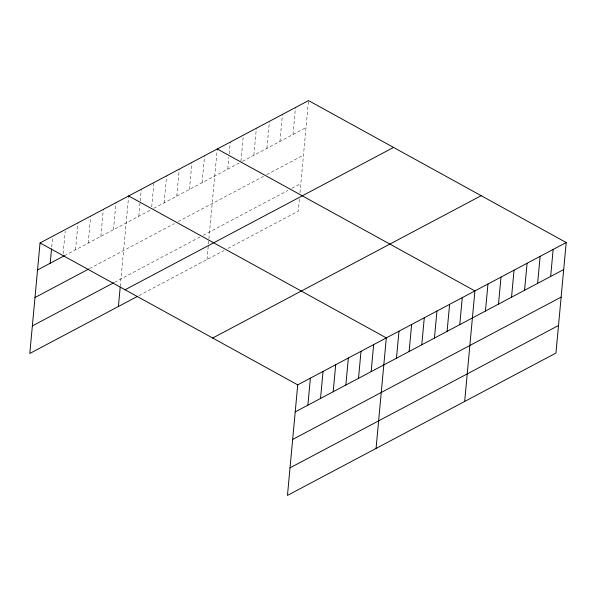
<?xml version="1.0" encoding="UTF-8"?>
<svg xmlns="http://www.w3.org/2000/svg" width="596" height="596" viewBox="0 0 596 596"><rect width="100%" height="100%" fill="white"/><g stroke="black" fill="none" stroke-linecap="round" stroke-linejoin="round"><path stroke-width="0.45" stroke-dasharray="2.98 2.23" d="M51.71 247.035L52.545 238.028M63.109 253.829L65.202 231.315M75.521 249.821L78.024 222.8M88.178 243.116L90.681 216.095M100.828 236.403L103.339 209.382M113.486 229.691L115.996 202.67M120.273 286.289L128.654 195.957M138.801 216.274L140.142 201.858M140.224 200.956L141.312 189.252M151.712 206.857L153.969 182.54M164.116 202.849L166.619 175.827M176.774 196.136L179.277 169.115M189.431 189.431L191.934 162.41M202.089 182.719L204.592 155.698M206.998 259.528L208.272 245.746M208.444 243.913L217.249 148.985M227.784 169.093L228.871 157.381M229.207 153.783L230.287 142.071M240.911 161.278L243.332 135.158M253.866 155.265L256.369 128.244M266.904 148.352L269.414 121.331M279.941 141.438L282.452 114.417M292.986 134.525L295.489 107.504M299.386 199.191L298.276 211.133L227.374 248.726M299.982 192.754L308.534 100.59M64.442 255.691L150.669 209.978M153.835 208.302L239.197 163.043M242.453 161.315L306.024 127.611M89.571 268.58L174.218 223.701M178.174 221.6L263.529 176.349M266.792 174.621L303.468 155.169M114.626 282.295L200.062 236.999M203.221 235.323L287.793 190.482M291.869 188.321L300.831 183.568M138.965 295.594L224.111 250.454"/><path stroke-width="0.89" d="M566.2 242.527L297.724 384.867L287.466 495.41L555.949 353.063L566.2 242.527L308.534 100.59L40.051 242.937L29.8 353.473L137.385 296.435M50.206 263.246L51.539 248.83M118.395 306.5L120.191 287.205M307.871 405.176L310.382 378.162M320.529 398.471L323.039 371.45M333.186 391.758L335.69 364.737M345.844 385.046L348.347 358.025M358.501 378.333L361.005 351.32M371.159 371.628L373.662 344.607M376.069 448.438L386.32 337.895L128.654 195.957M396.474 358.203L398.977 331.182M409.124 351.498L411.635 324.477M421.782 344.786L424.292 317.765M434.439 338.074L436.95 311.052M447.097 331.361L449.608 304.34M459.754 324.656L462.258 297.635M464.664 401.466L474.915 290.923L217.249 148.985M485.449 311.03L487.96 284.009M498.494 304.116L500.998 277.095M511.532 297.203L514.035 270.182M524.569 290.289L527.08 263.268M537.614 283.376L540.118 256.355M550.652 276.462L553.163 249.441M37.548 269.951L64.442 255.691M34.993 297.516L88.782 268.997M32.355 325.915L113.836 282.713M125.086 289.775L393.561 147.428M212.69 338.029L481.173 195.689M295.214 411.888L563.697 269.548M292.658 439.453L561.134 297.106M290.029 467.845L558.504 325.505M40.051 242.937L297.724 384.867"/></g></svg>
